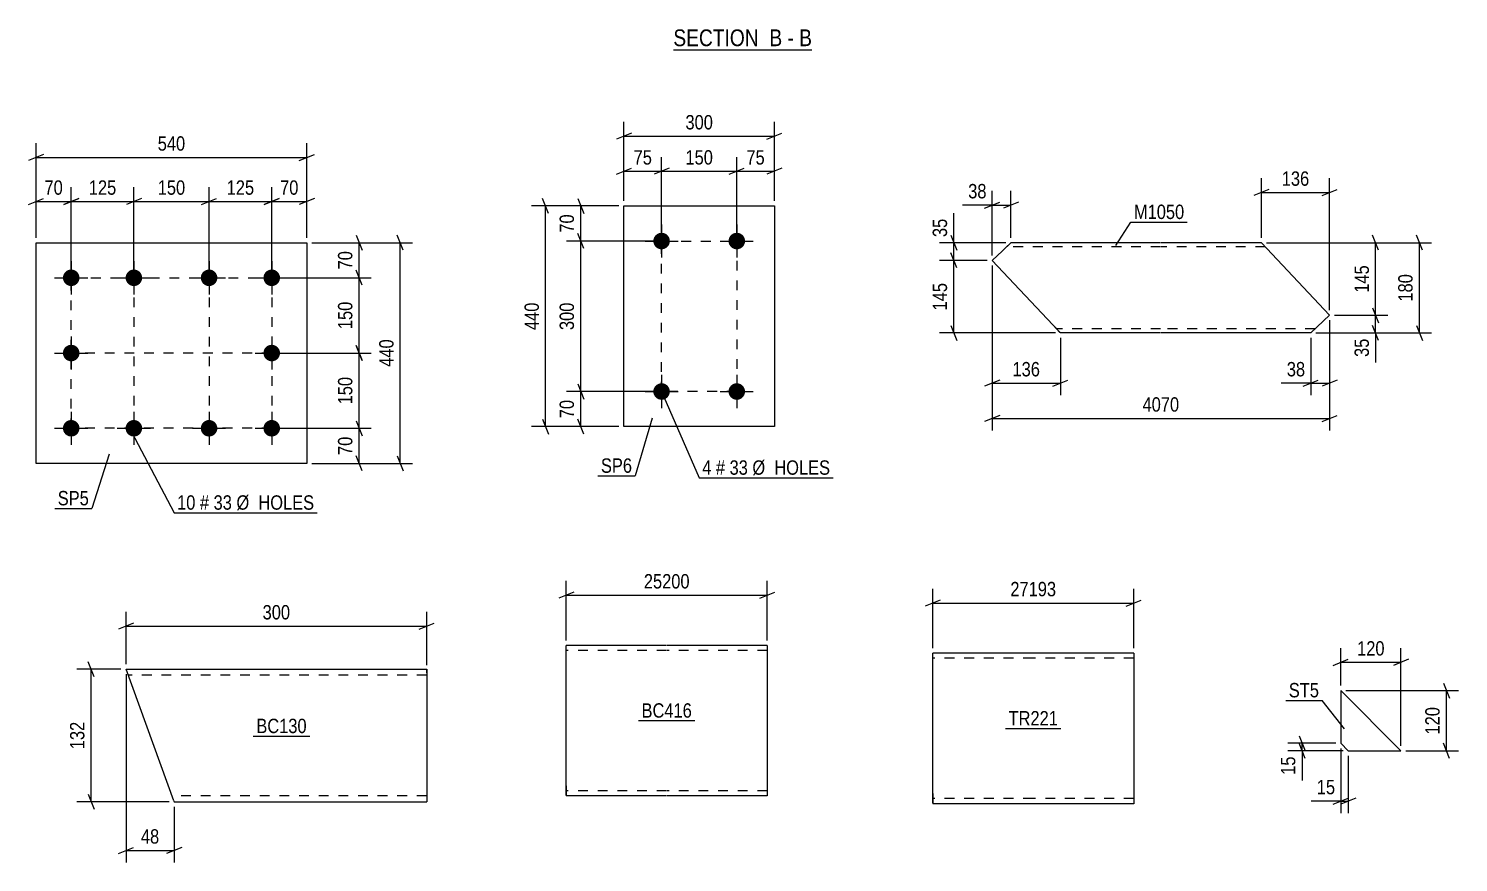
# Model space of a CAD drawing. Header units: millimetres. Extents: x 0 to 1189, y 0 to 841.
# Drawn here: x 432.1 to 717.3, y 215.6 to 381.8 of the extents above; entities that cross this region are included whole.
import ezdxf

# ---------------------------------------------------------------- set-up
doc = ezdxf.new("R2010")
doc.units = ezdxf.units.MM
doc.linetypes.add('DXK_LINE_DOT2', pattern=[3.9198, 1.9599, -1.9599])
doc.styles.add('Arial Narrow', font='ARIALN.TTF', dxfattribs={"height": 0.2})

# ---------------------------------------------------------------- blocks, each defined once
blk = doc.blocks.new('Unknown-761554296-13 - 3595')
at = {"color": 6, "linetype": 'Continuous'}
blk.add_line((560.72, 377.53), (588.37, 377.53), dxfattribs=at)
at = {"color": 0, "linetype": 'Continuous'}
blk.add_wipeout([(578.83, 378.28), (578.83, 381.78), (560.72, 381.78), (560.72, 378.28)], dxfattribs=at)
at = {"color": 7, "linetype": 'Continuous', "style": 'Arial Narrow'}
blk.add_text('SECTION ', height=3.34, dxfattribs=at).set_placement((560.72, 378.28))
at = {"color": 0, "linetype": 'Continuous'}
blk.add_wipeout([(582.44, 378.28), (582.44, 381.78), (579.88, 381.78), (579.88, 378.28)], dxfattribs=at)
blk.add_wipeout([(584.76, 378.28), (584.76, 381.78), (583.49, 381.78), (583.49, 378.28)], dxfattribs=at)
at = {"color": 7, "linetype": 'Continuous', "style": 'Arial Narrow'}
blk.add_text('B', height=3.34, dxfattribs=at).set_placement((579.88, 378.28))
at = {"color": 0, "linetype": 'Continuous'}
blk.add_wipeout([(588.37, 378.28), (588.37, 381.78), (585.81, 381.78), (585.81, 378.28)], dxfattribs=at)
at = {"color": 7, "linetype": 'Continuous', "style": 'Arial Narrow'}
for s, p in [('-', (583.49, 378.28)), ('B', (585.81, 378.28))]:
    blk.add_text(s, height=3.34, dxfattribs=at).set_placement(p)
blk = doc.blocks.new('Part-761554296-30443 - 30442')
at = {"color": 2, "linetype": 'Continuous'}
for p, q in [((461.07, 227.84), (451.53, 254.05)), ((451.53, 254.05), (511.53, 254.05)), ((511.53, 254.05), (511.53, 253.87)), ((511.53, 253.87), (511.53, 227.65)), ((461.07, 227.84), (461.14, 227.65)), ((461.14, 227.65), (511.53, 227.65))]:
    blk.add_line(p, q, dxfattribs=at)
at = {"color": 7, "linetype": 'DXK_LINE_DOT2'}
for p, q in [((511.53, 253.35), (511.53, 254.05)), ((511.53, 252.85), (451.96, 252.85)), ((511.53, 228.85), (460.7, 228.85))]:
    blk.add_line(p, q, dxfattribs=at)
blk = doc.blocks.new('Part-761554296-25512 - 25511')
at = {"color": 2, "linetype": 'Continuous'}
for p, q in [((626.36, 337.5), (624.31, 335.57)), ((628.07, 339.1), (626.36, 337.5)), ((657.92, 339.1), (628.07, 339.1)), ((678.02, 339.1), (658.02, 339.1)), ((678.02, 339.1), (691.62, 324.63)), ((636.41, 322.7), (624.31, 335.57)), ((637.92, 321.1), (636.41, 322.7)), ((687.87, 321.1), (691.62, 324.63)), ((657.92, 321.1), (637.92, 321.1)), ((687.87, 321.1), (658.02, 321.1))]:
    blk.add_line(p, q, dxfattribs=at)
at = {"color": 7, "linetype": 'DXK_LINE_DOT2'}
for p, q in [((628.07, 339.1), (627.02, 338.11)), ((657.92, 338.3), (627.22, 338.3)), ((678.77, 338.3), (658.02, 338.3)), ((637.8, 321.22), (636.41, 322.7)), ((657.92, 321.9), (637.17, 321.9)), ((688.72, 321.9), (658.02, 321.9))]:
    blk.add_line(p, q, dxfattribs=at)
blk = doc.blocks.new('Part-761554296-25585 - 25584')
at = {"color": 2, "linetype": 'Continuous'}
for p, q in [((632.46, 257.26), (612.46, 257.26)), ((612.46, 229.26), (612.46, 257.26)), ((652.56, 257.26), (632.56, 257.26)), ((652.56, 257.26), (652.56, 227.26)), ((612.46, 229.26), (612.46, 227.26)), ((632.46, 227.26), (612.46, 227.26)), ((652.56, 227.26), (632.56, 227.26))]:
    blk.add_line(p, q, dxfattribs=at)
at = {"color": 7, "linetype": 'DXK_LINE_DOT2'}
for p, q in [((632.46, 256.26), (612.46, 256.26)), ((652.56, 256.26), (632.56, 256.26)), ((612.46, 227.41), (612.46, 229.26)), ((612.46, 228.26), (612.46, 228.33)), ((632.46, 228.26), (612.46, 228.26)), ((652.56, 228.26), (632.56, 228.26)), ((652.56, 228.26), (652.56, 228.33))]:
    blk.add_line(p, q, dxfattribs=at)
blk = doc.blocks.new('Part-761554296-25595 - 25594')
at = {"color": 2, "linetype": 'Continuous'}
for p, q in [((559.35, 258.81), (539.35, 258.81)), ((539.35, 230.81), (539.35, 258.81)), ((579.45, 258.81), (559.45, 258.81)), ((579.45, 258.81), (579.45, 228.81)), ((539.35, 230.81), (539.35, 228.81)), ((559.35, 228.81), (539.35, 228.81)), ((579.45, 228.81), (559.45, 228.81))]:
    blk.add_line(p, q, dxfattribs=at)
at = {"color": 7, "linetype": 'DXK_LINE_DOT2'}
for p, q in [((559.35, 257.81), (539.35, 257.81)), ((579.45, 257.81), (559.45, 257.81)), ((539.35, 228.96), (539.35, 230.81)), ((539.35, 229.81), (539.35, 229.88)), ((559.35, 229.81), (539.35, 229.81)), ((579.45, 229.81), (559.45, 229.81)), ((579.45, 229.81), (579.45, 229.88))]:
    blk.add_line(p, q, dxfattribs=at)
blk = doc.blocks.new('Part-761554296-25604 - 25603')
at = {"color": 2, "linetype": 'Continuous'}
for p, q in [((550.87, 302.43), (550.87, 346.43)), ((550.87, 346.43), (580.87, 346.43)), ((580.87, 346.43), (580.87, 302.43)), ((580.87, 302.43), (550.87, 302.43))]:
    blk.add_line(p, q, dxfattribs=at)
blk = doc.blocks.new('Bolt-761554296-25605 - 25603')
at = {"linetype": 'Continuous'}
for points in [[(558.37, 341.08, -1), (558.37, 337.78, -1)], [(573.37, 341.08, -1), (573.37, 337.78, -1)], [(558.37, 311.08, -1), (558.37, 307.78, -1)], [(573.37, 311.08, -1), (573.37, 307.78, -1)]]:
    blk.add_hatch(color=1, dxfattribs=at).paths.add_polyline_path(points)
at = {"color": 1, "linetype": 'Continuous'}
for p, q in [((558.37, 342.73), (558.37, 336.13)), ((573.37, 342.73), (573.37, 336.13)), ((555.07, 339.43), (561.67, 339.43)), ((570.07, 339.43), (576.67, 339.43)), ((558.37, 312.73), (558.37, 306.13)), ((573.37, 312.73), (573.37, 306.13)), ((555.07, 309.43), (561.67, 309.43)), ((570.07, 309.43), (576.67, 309.43))]:
    blk.add_line(p, q, dxfattribs=at)
blk = doc.blocks.new('Part-761554296-25613 - 25612')
at = {"color": 2, "linetype": 'Continuous'}
for p, q in [((433.6, 295.1), (433.6, 339.1)), ((433.6, 339.1), (487.6, 339.1)), ((487.6, 339.1), (487.6, 295.1)), ((487.6, 295.1), (433.6, 295.1))]:
    blk.add_line(p, q, dxfattribs=at)
blk = doc.blocks.new('Bolt-761554296-25614 - 25612')
at = {"linetype": 'Continuous'}
for points in [[(440.6, 333.75, -1), (440.6, 330.45, -1)], [(453.1, 333.75, -1), (453.1, 330.45, -1)], [(468.1, 333.75, -1), (468.1, 330.45, -1)], [(480.6, 333.75, -1), (480.6, 330.45, -1)], [(440.6, 318.75, -1), (440.6, 315.45, -1)], [(480.6, 318.75, -1), (480.6, 315.45, -1)], [(440.6, 303.75, -1), (440.6, 300.45, -1)], [(453.1, 303.75, -1), (453.1, 300.45, -1)], [(468.1, 303.75, -1), (468.1, 300.45, -1)], [(480.6, 303.75, -1), (480.6, 300.45, -1)]]:
    blk.add_hatch(color=1, dxfattribs=at).paths.add_polyline_path(points)
at = {"color": 1, "linetype": 'Continuous'}
for p, q in [((440.6, 335.4), (440.6, 328.8)), ((453.1, 335.4), (453.1, 328.8)), ((468.1, 335.4), (468.1, 328.8)), ((480.6, 335.4), (480.6, 328.8)), ((437.3, 332.1), (443.9, 332.1)), ((449.8, 332.1), (456.4, 332.1)), ((464.8, 332.1), (471.4, 332.1)), ((477.3, 332.1), (483.9, 332.1)), ((440.6, 320.4), (440.6, 313.8)), ((480.6, 320.4), (480.6, 313.8)), ((437.3, 317.1), (443.9, 317.1)), ((477.3, 317.1), (483.9, 317.1)), ((440.6, 305.4), (440.6, 298.8)), ((453.1, 305.4), (453.1, 298.8)), ((468.1, 305.4), (468.1, 298.8)), ((480.6, 305.4), (480.6, 298.8)), ((437.3, 302.1), (443.9, 302.1)), ((449.8, 302.1), (456.4, 302.1)), ((464.8, 302.1), (471.4, 302.1)), ((477.3, 302.1), (483.9, 302.1))]:
    blk.add_line(p, q, dxfattribs=at)
blk = doc.blocks.new('Part-761554296-25622 - 25621')
at = {"color": 2, "linetype": 'Continuous'}
for p, q in [((693.85, 249.79), (693.85, 239.29)), ((693.85, 249.79), (705.85, 237.79)), ((693.85, 239.29), (695.35, 237.79)), ((695.35, 237.79), (705.85, 237.79))]:
    blk.add_line(p, q, dxfattribs=at)
blk = doc.blocks.new('Rectangle-761554296-29899 - 25603')
at = {"color": 1, "linetype": 'DXK_LINE_DOT2'}
blk.add_lwpolyline([(558.37, 339.43), (573.37, 339.43), (573.37, 309.43), (558.37, 309.43), (558.37, 339.43)], close=True, dxfattribs=at)
blk = doc.blocks.new('Rectangle-761554296-29871 - 25612')
at = {"color": 1, "linetype": 'DXK_LINE_DOT2'}
blk.add_lwpolyline([(440.6, 332.1), (480.6, 332.1), (480.6, 302.1), (440.6, 302.1), (440.6, 332.1)], close=True, dxfattribs=at)
blk = doc.blocks.new('Line-761554296-29881 - 25612')
at = {"color": 1, "linetype": 'DXK_LINE_DOT2'}
blk.add_line((453.1, 332.1), (453.1, 301.8), dxfattribs=at)
blk = doc.blocks.new('Line-761554296-29885 - 25612')
at = {"color": 1, "linetype": 'DXK_LINE_DOT2'}
blk.add_line((468.1, 332.1), (468.1, 301.6), dxfattribs=at)
blk = doc.blocks.new('Line-761554296-29889 - 25612')
at = {"color": 1, "linetype": 'DXK_LINE_DOT2'}
blk.add_line((480.6, 317.1), (440.4, 317.1), dxfattribs=at)
blk = doc.blocks.new('StraightDimension-761554296-30564 - 30442')
at = {"color": 7, "linetype": 'Continuous'}
for p, q in [((450.53, 254.05), (441.73, 254.05)), ((445.18, 252.55), (443.98, 255.55)), ((444.58, 227.65), (444.58, 254.05)), ((443.98, 229.15), (445.18, 226.15)), ((460.14, 227.65), (441.73, 227.65))]:
    blk.add_line(p, q, dxfattribs=at)
at = {"color": 0}
blk.add_wipeout([(443.83, 244.2), (439.63, 244.2), (439.63, 237.51), (443.83, 237.51)], dxfattribs=at)
at = {"color": 3, "style": 'Arial Narrow'}
blk.add_text('132', height=2.863, rotation=90.0002, dxfattribs=at).set_placement((443.23, 238.11))
blk = doc.blocks.new('StraightDimension-761554296-30520 - 30442')
at = {"color": 7, "linetype": 'Continuous'}
for p, q in [((451.53, 253.05), (451.53, 215.55)), ((461.14, 226.65), (461.14, 215.55)), ((450.03, 217.35), (453.03, 218.55)), ((451.53, 217.95), (461.14, 217.95)), ((462.64, 218.55), (459.64, 217.35))]:
    blk.add_line(p, q, dxfattribs=at)
at = {"color": 0}
blk.add_wipeout([(458.76, 218.7), (458.76, 222.9), (453.9, 222.9), (453.9, 218.7)], dxfattribs=at)
at = {"color": 3, "style": 'Arial Narrow'}
blk.add_text('48', height=2.863, dxfattribs=at).set_placement((454.5, 219.3))
blk = doc.blocks.new('StraightDimension-761554296-30550 - 30442')
at = {"color": 7, "linetype": 'Continuous'}
for p, q in [((451.53, 255.05), (451.53, 265.49)), ((511.53, 254.87), (511.53, 265.49)), ((453.03, 263.24), (450.03, 262.04)), ((451.53, 262.64), (511.53, 262.64)), ((510.03, 262.04), (513.03, 263.24))]:
    blk.add_line(p, q, dxfattribs=at)
at = {"color": 0}
blk.add_wipeout([(484.87, 263.39), (484.87, 267.59), (478.18, 267.59), (478.18, 263.39)], dxfattribs=at)
at = {"color": 3, "style": 'Arial Narrow'}
blk.add_text('300', height=2.863, dxfattribs=at).set_placement((478.78, 263.99))
blk = doc.blocks.new('StraightDimension-761554296-30602 - 25511')
at = {"color": 7, "linetype": 'Continuous'}
for p, q in [((710.13, 337.6), (708.93, 340.6)), ((679.02, 339.1), (711.93, 339.1)), ((709.53, 321.1), (709.53, 339.1)), ((708.93, 322.6), (710.13, 319.6)), ((688.87, 321.1), (711.93, 321.1))]:
    blk.add_line(p, q, dxfattribs=at)
at = {"color": 0}
blk.add_wipeout([(708.78, 333.44), (704.58, 333.44), (704.58, 326.76), (708.78, 326.76)], dxfattribs=at)
at = {"color": 3, "style": 'Arial Narrow'}
blk.add_text('180', height=2.863, rotation=90.0002, dxfattribs=at).set_placement((708.18, 327.36))
blk = doc.blocks.new('StraightDimension-761554296-25823 - 25511')
at = {"color": 7, "linetype": 'Continuous'}
for p, q in [((616.06, 340.6), (617.26, 337.6)), ((627.07, 339.1), (613.81, 339.1)), ((617.26, 334.07), (616.06, 337.07)), ((616.66, 335.57), (616.66, 339.1)), ((623.31, 335.57), (613.81, 335.57))]:
    blk.add_line(p, q, dxfattribs=at)
at = {"color": 0}
blk.add_wipeout([(615.91, 344.48), (611.71, 344.48), (611.71, 339.62), (615.91, 339.62)], dxfattribs=at)
at = {"color": 7, "linetype": 'Continuous'}
blk.add_line((616.66, 339.1), (616.66, 345), dxfattribs=at)
blk.add_line((616.66, 339.1), (616.66, 345), dxfattribs=at)
at = {"color": 3, "style": 'Arial Narrow'}
blk.add_text('35', height=2.863, rotation=90.0002, dxfattribs=at).set_placement((615.31, 340.22))
blk = doc.blocks.new('StraightDimension-761554296-25815 - 25511')
at = {"color": 7, "linetype": 'Continuous'}
for p, q in [((678.02, 340.1), (678.02, 351.95)), ((691.62, 325.63), (691.62, 351.95)), ((679.52, 349.7), (676.52, 348.5)), ((678.02, 349.1), (691.62, 349.1)), ((690.12, 348.5), (693.12, 349.7))]:
    blk.add_line(p, q, dxfattribs=at)
at = {"color": 0}
blk.add_wipeout([(688.16, 349.85), (688.16, 354.05), (681.48, 354.05), (681.48, 349.85)], dxfattribs=at)
at = {"color": 3, "style": 'Arial Narrow'}
blk.add_text('136', height=2.863, dxfattribs=at).set_placement((682.08, 350.45))
blk = doc.blocks.new('StraightDimension-761554296-25807 - 25511')
at = {"color": 7, "linetype": 'Continuous'}
for p, q in [((691.62, 323.63), (691.62, 308.7)), ((687.87, 320.1), (687.87, 308.7)), ((686.37, 310.5), (689.37, 311.7)), ((687.87, 311.1), (691.62, 311.1)), ((693.12, 311.7), (690.12, 310.5))]:
    blk.add_line(p, q, dxfattribs=at)
at = {"color": 0}
blk.add_wipeout([(687.34, 311.85), (687.34, 316.05), (682.49, 316.05), (682.49, 311.85)], dxfattribs=at)
at = {"color": 7, "linetype": 'Continuous'}
blk.add_line((687.87, 311.1), (681.96, 311.1), dxfattribs=at)
blk.add_line((687.87, 311.1), (681.96, 311.1), dxfattribs=at)
at = {"color": 3, "style": 'Arial Narrow'}
blk.add_text('38', height=2.863, dxfattribs=at).set_placement((683.09, 312.45))
blk = doc.blocks.new('StraightDimension-761554296-25819 - 25511')
at = {"color": 7, "linetype": 'Continuous'}
for p, q in [((624.31, 336.57), (624.31, 349.44)), ((628.07, 340.1), (628.07, 349.44)), ((622.81, 345.99), (625.81, 347.19)), ((624.31, 346.59), (628.07, 346.59)), ((629.57, 347.19), (626.57, 345.99))]:
    blk.add_line(p, q, dxfattribs=at)
at = {"color": 0}
blk.add_wipeout([(623.79, 347.34), (623.79, 351.54), (618.93, 351.54), (618.93, 347.34)], dxfattribs=at)
at = {"color": 7, "linetype": 'Continuous'}
blk.add_line((624.31, 346.59), (618.4, 346.59), dxfattribs=at)
blk.add_line((624.31, 346.59), (618.4, 346.59), dxfattribs=at)
at = {"color": 3, "style": 'Arial Narrow'}
blk.add_text('38', height=2.863, dxfattribs=at).set_placement((619.53, 347.94))
blk = doc.blocks.new('StraightDimension-761554296-25811 - 25511')
at = {"color": 7, "linetype": 'Continuous'}
for p, q in [((624.31, 334.57), (624.31, 308.7)), ((637.92, 320.1), (637.92, 308.7)), ((625.81, 311.7), (622.81, 310.5)), ((624.31, 311.1), (637.92, 311.1)), ((636.42, 310.5), (639.42, 311.7))]:
    blk.add_line(p, q, dxfattribs=at)
at = {"color": 0}
blk.add_wipeout([(634.46, 311.85), (634.46, 316.05), (627.77, 316.05), (627.77, 311.85)], dxfattribs=at)
at = {"color": 3, "style": 'Arial Narrow'}
blk.add_text('136', height=2.863, dxfattribs=at).set_placement((628.37, 312.45))
blk = doc.blocks.new('StraightDimension-761554296-25824 - 25511')
at = {"color": 7, "linetype": 'Continuous'}
for p, q in [((617.26, 334.07), (616.06, 337.07)), ((623.31, 335.57), (613.81, 335.57)), ((616.66, 321.1), (616.66, 335.57)), ((616.06, 322.6), (617.26, 319.6)), ((636.92, 321.1), (613.81, 321.1))]:
    blk.add_line(p, q, dxfattribs=at)
at = {"color": 0}
blk.add_wipeout([(615.91, 331.67), (611.71, 331.67), (611.71, 324.99), (615.91, 324.99)], dxfattribs=at)
at = {"color": 3, "style": 'Arial Narrow'}
blk.add_text('145', height=2.863, rotation=90.0002, dxfattribs=at).set_placement((615.31, 325.59))
blk = doc.blocks.new('StraightDimension-761554296-25831 - 25511')
at = {"color": 7, "linetype": 'Continuous'}
for p, q in [((701.41, 337.6), (700.21, 340.6)), ((679.02, 339.1), (703.21, 339.1)), ((700.81, 324.63), (700.81, 339.1)), ((700.21, 326.13), (701.41, 323.13)), ((692.62, 324.63), (703.21, 324.63))]:
    blk.add_line(p, q, dxfattribs=at)
at = {"color": 0}
blk.add_wipeout([(700.06, 335.21), (695.86, 335.21), (695.86, 328.52), (700.06, 328.52)], dxfattribs=at)
at = {"color": 3, "style": 'Arial Narrow'}
blk.add_text('145', height=2.863, rotation=90.0002, dxfattribs=at).set_placement((699.46, 329.12))
blk = doc.blocks.new('StraightDimension-761554296-25832 - 25511')
at = {"color": 7, "linetype": 'Continuous'}
for p, q in [((700.21, 326.13), (701.41, 323.13)), ((692.62, 324.63), (703.21, 324.63)), ((701.41, 319.6), (700.21, 322.6)), ((700.81, 321.1), (700.81, 324.63)), ((688.87, 321.1), (703.21, 321.1))]:
    blk.add_line(p, q, dxfattribs=at)
at = {"color": 0}
blk.add_wipeout([(700.06, 320.57), (695.86, 320.57), (695.86, 315.72), (700.06, 315.72)], dxfattribs=at)
at = {"color": 7, "linetype": 'Continuous'}
blk.add_line((700.81, 321.1), (700.81, 315.19), dxfattribs=at)
blk.add_line((700.81, 321.1), (700.81, 315.19), dxfattribs=at)
at = {"color": 3, "style": 'Arial Narrow'}
blk.add_text('35', height=2.863, rotation=90.0002, dxfattribs=at).set_placement((699.46, 316.32))
blk = doc.blocks.new('StraightDimension-761554296-25839 - 25511')
at = {"color": 7, "linetype": 'Continuous'}
for p, q in [((624.31, 334.57), (624.31, 301.67)), ((691.62, 323.63), (691.62, 301.67)), ((625.81, 304.67), (622.81, 303.47)), ((624.31, 304.07), (691.62, 304.07)), ((690.12, 303.47), (693.12, 304.67))]:
    blk.add_line(p, q, dxfattribs=at)
at = {"color": 0}
blk.add_wipeout([(662.22, 304.82), (662.22, 309.02), (653.71, 309.02), (653.71, 304.82)], dxfattribs=at)
at = {"color": 3, "style": 'Arial Narrow'}
blk.add_text('4070', height=2.863, dxfattribs=at).set_placement((654.31, 305.42))
blk = doc.blocks.new('StraightDimension-761554296-25899 - 25584')
at = {"color": 7, "linetype": 'Continuous'}
for p, q in [((612.46, 258.26), (612.46, 270.11)), ((652.56, 258.26), (652.56, 270.11)), ((613.96, 267.86), (610.96, 266.66)), ((612.46, 267.26), (652.56, 267.26)), ((651.06, 266.66), (654.06, 267.86))]:
    blk.add_line(p, q, dxfattribs=at)
at = {"color": 0}
blk.add_wipeout([(637.68, 268.01), (637.68, 272.21), (627.34, 272.21), (627.34, 268.01)], dxfattribs=at)
at = {"color": 3, "style": 'Arial Narrow'}
blk.add_text('27193', height=2.863, dxfattribs=at).set_placement((627.94, 268.61))
blk = doc.blocks.new('StraightDimension-761554296-25903 - 25594')
at = {"color": 7, "linetype": 'Continuous'}
for p, q in [((539.35, 259.81), (539.35, 271.66)), ((579.45, 259.81), (579.45, 271.66)), ((540.85, 269.41), (537.85, 268.21)), ((539.35, 268.81), (579.45, 268.81)), ((577.95, 268.21), (580.95, 269.41))]:
    blk.add_line(p, q, dxfattribs=at)
at = {"color": 0}
blk.add_wipeout([(564.57, 269.56), (564.57, 273.76), (554.23, 273.76), (554.23, 269.56)], dxfattribs=at)
at = {"color": 3, "style": 'Arial Narrow'}
blk.add_text('25200', height=2.863, dxfattribs=at).set_placement((554.83, 270.16))
blk = doc.blocks.new('StraightDimension-761554296-25909 - 25603')
at = {"color": 7, "linetype": 'Continuous'}
for p, q in [((541.64, 310.93), (542.84, 307.93)), ((557.37, 309.43), (539.39, 309.43)), ((542.24, 302.43), (542.24, 309.43)), ((549.87, 302.43), (539.39, 302.43)), ((542.84, 300.93), (541.64, 303.93))]:
    blk.add_line(p, q, dxfattribs=at)
at = {"color": 0}
blk.add_wipeout([(541.49, 308.35), (537.29, 308.35), (537.29, 303.5), (541.49, 303.5)], dxfattribs=at)
at = {"color": 3, "style": 'Arial Narrow'}
blk.add_text('70', height=2.863, rotation=90.0002, dxfattribs=at).set_placement((540.89, 304.1))
blk = doc.blocks.new('StraightDimension-761554296-25907 - 25603')
at = {"color": 7, "linetype": 'Continuous'}
for p, q in [((549.87, 346.43), (539.39, 346.43)), ((541.64, 347.93), (542.84, 344.93)), ((542.24, 339.43), (542.24, 346.43)), ((557.37, 339.43), (539.39, 339.43)), ((542.84, 337.93), (541.64, 340.93))]:
    blk.add_line(p, q, dxfattribs=at)
at = {"color": 0}
blk.add_wipeout([(541.49, 345.35), (537.29, 345.35), (537.29, 340.5), (541.49, 340.5)], dxfattribs=at)
at = {"color": 3, "style": 'Arial Narrow'}
blk.add_text('70', height=2.863, rotation=90.0002, dxfattribs=at).set_placement((540.89, 341.1))
blk = doc.blocks.new('StraightDimension-761554296-25923 - 25603')
at = {"color": 7, "linetype": 'Continuous'}
for p, q in [((571.87, 352.73), (574.87, 353.93)), ((573.37, 340.43), (573.37, 356.18)), ((582.37, 353.93), (579.37, 352.73)), ((580.87, 347.43), (580.87, 356.18)), ((573.37, 353.33), (580.87, 353.33))]:
    blk.add_line(p, q, dxfattribs=at)
at = {"color": 0}
blk.add_wipeout([(579.55, 354.08), (579.55, 358.28), (574.69, 358.28), (574.69, 354.08)], dxfattribs=at)
at = {"color": 3, "style": 'Arial Narrow'}
blk.add_text('75', height=2.863, dxfattribs=at).set_placement((575.29, 354.68))
blk = doc.blocks.new('StraightDimension-761554296-25908 - 25603')
at = {"color": 7, "linetype": 'Continuous'}
for p, q in [((557.37, 339.43), (539.39, 339.43)), ((542.84, 337.93), (541.64, 340.93)), ((542.24, 309.43), (542.24, 339.43)), ((541.64, 310.93), (542.84, 307.93)), ((557.37, 309.43), (539.39, 309.43))]:
    blk.add_line(p, q, dxfattribs=at)
at = {"color": 0}
blk.add_wipeout([(541.49, 327.77), (537.29, 327.77), (537.29, 321.08), (541.49, 321.08)], dxfattribs=at)
at = {"color": 3, "style": 'Arial Narrow'}
blk.add_text('300', height=2.863, rotation=90.0002, dxfattribs=at).set_placement((540.89, 321.68))
blk = doc.blocks.new('StraightDimension-761554296-25919 - 25603')
at = {"color": 7, "linetype": 'Continuous'}
for p, q in [((549.87, 346.43), (532.39, 346.43)), ((535.84, 344.93), (534.64, 347.93)), ((535.24, 302.43), (535.24, 346.43)), ((549.87, 302.43), (532.39, 302.43)), ((534.64, 303.93), (535.84, 300.93))]:
    blk.add_line(p, q, dxfattribs=at)
at = {"color": 0}
blk.add_wipeout([(534.49, 327.77), (530.29, 327.77), (530.29, 321.08), (534.49, 321.08)], dxfattribs=at)
at = {"color": 3, "style": 'Arial Narrow'}
blk.add_text('440', height=2.863, rotation=90.0002, dxfattribs=at).set_placement((533.89, 321.68))
blk = doc.blocks.new('StraightDimension-761554296-25924 - 25603')
at = {"color": 7, "linetype": 'Continuous'}
for p, q in [((559.87, 353.93), (556.87, 352.73)), ((558.37, 340.43), (558.37, 356.18)), ((571.87, 352.73), (574.87, 353.93)), ((573.37, 340.43), (573.37, 356.18)), ((558.37, 353.33), (573.37, 353.33))]:
    blk.add_line(p, q, dxfattribs=at)
at = {"color": 0}
blk.add_wipeout([(569.21, 354.08), (569.21, 358.28), (562.53, 358.28), (562.53, 354.08)], dxfattribs=at)
at = {"color": 3, "style": 'Arial Narrow'}
blk.add_text('150', height=2.863, dxfattribs=at).set_placement((563.13, 354.68))
blk = doc.blocks.new('StraightDimension-761554296-25925 - 25603')
at = {"color": 7, "linetype": 'Continuous'}
for p, q in [((549.37, 352.73), (552.37, 353.93)), ((550.87, 347.43), (550.87, 356.18)), ((559.87, 353.93), (556.87, 352.73)), ((558.37, 340.43), (558.37, 356.18)), ((550.87, 353.33), (558.37, 353.33))]:
    blk.add_line(p, q, dxfattribs=at)
at = {"color": 0}
blk.add_wipeout([(557.05, 354.08), (557.05, 358.28), (552.19, 358.28), (552.19, 354.08)], dxfattribs=at)
at = {"color": 3, "style": 'Arial Narrow'}
blk.add_text('75', height=2.863, dxfattribs=at).set_placement((552.79, 354.68))
blk = doc.blocks.new('StraightDimension-761554296-25935 - 25603')
at = {"color": 7, "linetype": 'Continuous'}
for p, q in [((550.87, 347.43), (550.87, 363.18)), ((580.87, 347.43), (580.87, 363.18)), ((552.37, 360.93), (549.37, 359.73)), ((550.87, 360.33), (580.87, 360.33)), ((579.37, 359.73), (582.37, 360.93))]:
    blk.add_line(p, q, dxfattribs=at)
at = {"color": 0}
blk.add_wipeout([(569.21, 361.08), (569.21, 365.28), (562.53, 365.28), (562.53, 361.08)], dxfattribs=at)
at = {"color": 3, "style": 'Arial Narrow'}
blk.add_text('300', height=2.863, dxfattribs=at).set_placement((563.13, 361.68))
blk = doc.blocks.new('StraightDimension-761554296-25941 - 25612')
at = {"color": 7, "linetype": 'Continuous'}
for p, q in [((481.6, 317.1), (500.43, 317.1)), ((498.63, 315.6), (497.43, 318.6)), ((498.03, 302.1), (498.03, 317.1)), ((497.43, 303.6), (498.63, 300.6)), ((481.6, 302.1), (500.43, 302.1))]:
    blk.add_line(p, q, dxfattribs=at)
at = {"color": 0}
blk.add_wipeout([(497.28, 312.94), (493.08, 312.94), (493.08, 306.26), (497.28, 306.26)], dxfattribs=at)
at = {"color": 3, "style": 'Arial Narrow'}
blk.add_text('150', height=2.863, rotation=90.0002, dxfattribs=at).set_placement((496.68, 306.86))
blk = doc.blocks.new('StraightDimension-761554296-25960 - 25612')
at = {"color": 7, "linetype": 'Continuous'}
for p, q in [((468.1, 333.1), (468.1, 350.16)), ((480.6, 333.1), (480.6, 350.16)), ((466.6, 346.71), (469.6, 347.91)), ((468.1, 347.31), (480.6, 347.31)), ((482.1, 347.91), (479.1, 346.71))]:
    blk.add_line(p, q, dxfattribs=at)
at = {"color": 0}
blk.add_wipeout([(477.69, 348.06), (477.69, 352.26), (471.01, 352.26), (471.01, 348.06)], dxfattribs=at)
at = {"color": 3, "style": 'Arial Narrow'}
blk.add_text('125', height=2.863, dxfattribs=at).set_placement((471.61, 348.66))
blk = doc.blocks.new('StraightDimension-761554296-25963 - 25612')
at = {"color": 7, "linetype": 'Continuous'}
for p, q in [((433.6, 340.1), (433.6, 350.16)), ((440.6, 333.1), (440.6, 350.16)), ((432.1, 346.71), (435.1, 347.91)), ((433.6, 347.31), (440.6, 347.31)), ((442.1, 347.91), (439.1, 346.71))]:
    blk.add_line(p, q, dxfattribs=at)
at = {"color": 0}
blk.add_wipeout([(439.53, 348.06), (439.53, 352.26), (434.67, 352.26), (434.67, 348.06)], dxfattribs=at)
at = {"color": 3, "style": 'Arial Narrow'}
blk.add_text('70', height=2.863, dxfattribs=at).set_placement((435.27, 348.66))
blk = doc.blocks.new('StraightDimension-761554296-25962 - 25612')
at = {"color": 7, "linetype": 'Continuous'}
for p, q in [((440.6, 333.1), (440.6, 350.16)), ((453.1, 333.1), (453.1, 350.16)), ((439.1, 346.71), (442.1, 347.91)), ((440.6, 347.31), (453.1, 347.31)), ((454.6, 347.91), (451.6, 346.71))]:
    blk.add_line(p, q, dxfattribs=at)
at = {"color": 0}
blk.add_wipeout([(450.19, 348.06), (450.19, 352.26), (443.51, 352.26), (443.51, 348.06)], dxfattribs=at)
at = {"color": 3, "style": 'Arial Narrow'}
blk.add_text('125', height=2.863, dxfattribs=at).set_placement((444.11, 348.66))
blk = doc.blocks.new('StraightDimension-761554296-25939 - 25612')
at = {"color": 7, "linetype": 'Continuous'}
for p, q in [((497.43, 340.6), (498.63, 337.6)), ((488.6, 339.1), (500.43, 339.1)), ((498.03, 332.1), (498.03, 339.1)), ((481.6, 332.1), (500.43, 332.1)), ((498.63, 330.6), (497.43, 333.6))]:
    blk.add_line(p, q, dxfattribs=at)
at = {"color": 0}
blk.add_wipeout([(497.28, 338.03), (493.08, 338.03), (493.08, 333.17), (497.28, 333.17)], dxfattribs=at)
at = {"color": 3, "style": 'Arial Narrow'}
blk.add_text('70', height=2.863, rotation=90.0002, dxfattribs=at).set_placement((496.68, 333.77))
blk = doc.blocks.new('StraightDimension-761554296-25940 - 25612')
at = {"color": 7, "linetype": 'Continuous'}
for p, q in [((481.6, 332.1), (500.43, 332.1)), ((498.63, 330.6), (497.43, 333.6)), ((498.03, 317.1), (498.03, 332.1)), ((481.6, 317.1), (500.43, 317.1)), ((497.43, 318.6), (498.63, 315.6))]:
    blk.add_line(p, q, dxfattribs=at)
at = {"color": 0}
blk.add_wipeout([(497.28, 327.94), (493.08, 327.94), (493.08, 321.26), (497.28, 321.26)], dxfattribs=at)
at = {"color": 3, "style": 'Arial Narrow'}
blk.add_text('150', height=2.863, rotation=90.0002, dxfattribs=at).set_placement((496.68, 321.86))
blk = doc.blocks.new('StraightDimension-761554296-25942 - 25612')
at = {"color": 7, "linetype": 'Continuous'}
for p, q in [((497.43, 303.6), (498.63, 300.6)), ((481.6, 302.1), (500.43, 302.1)), ((498.03, 295.1), (498.03, 302.1)), ((488.6, 295.1), (500.43, 295.1)), ((498.63, 293.6), (497.43, 296.6))]:
    blk.add_line(p, q, dxfattribs=at)
at = {"color": 0}
blk.add_wipeout([(497.28, 301.03), (493.08, 301.03), (493.08, 296.17), (497.28, 296.17)], dxfattribs=at)
at = {"color": 3, "style": 'Arial Narrow'}
blk.add_text('70', height=2.863, rotation=90.0002, dxfattribs=at).set_placement((496.68, 296.77))
blk = doc.blocks.new('StraightDimension-761554296-25955 - 25612')
at = {"color": 7, "linetype": 'Continuous'}
for p, q in [((506.85, 337.6), (505.65, 340.6)), ((488.6, 339.1), (508.65, 339.1)), ((506.25, 295.1), (506.25, 339.1)), ((488.6, 295.1), (508.65, 295.1)), ((505.65, 296.6), (506.85, 293.6))]:
    blk.add_line(p, q, dxfattribs=at)
at = {"color": 0}
blk.add_wipeout([(505.5, 320.44), (501.3, 320.44), (501.3, 313.76), (505.5, 313.76)], dxfattribs=at)
at = {"color": 3, "style": 'Arial Narrow'}
blk.add_text('440', height=2.863, rotation=90.0002, dxfattribs=at).set_placement((504.9, 314.36))
blk = doc.blocks.new('StraightDimension-761554296-25959 - 25612')
at = {"color": 7, "linetype": 'Continuous'}
for p, q in [((480.6, 333.1), (480.6, 350.16)), ((487.6, 340.1), (487.6, 350.16)), ((479.1, 346.71), (482.1, 347.91)), ((480.6, 347.31), (487.6, 347.31)), ((489.1, 347.91), (486.1, 346.71))]:
    blk.add_line(p, q, dxfattribs=at)
at = {"color": 0}
blk.add_wipeout([(486.53, 348.06), (486.53, 352.26), (481.67, 352.26), (481.67, 348.06)], dxfattribs=at)
at = {"color": 3, "style": 'Arial Narrow'}
blk.add_text('70', height=2.863, dxfattribs=at).set_placement((482.27, 348.66))
blk = doc.blocks.new('StraightDimension-761554296-25961 - 25612')
at = {"color": 7, "linetype": 'Continuous'}
for p, q in [((453.1, 333.1), (453.1, 350.16)), ((468.1, 333.1), (468.1, 350.16)), ((454.6, 347.91), (451.6, 346.71)), ((453.1, 347.31), (468.1, 347.31)), ((466.6, 346.71), (469.6, 347.91))]:
    blk.add_line(p, q, dxfattribs=at)
at = {"color": 0}
blk.add_wipeout([(463.94, 348.06), (463.94, 352.26), (457.26, 352.26), (457.26, 348.06)], dxfattribs=at)
at = {"color": 3, "style": 'Arial Narrow'}
blk.add_text('150', height=2.863, dxfattribs=at).set_placement((457.86, 348.66))
blk = doc.blocks.new('StraightDimension-761554296-25979 - 25612')
at = {"color": 7, "linetype": 'Continuous'}
for p, q in [((435.1, 356.7), (432.1, 355.5)), ((433.6, 340.1), (433.6, 358.95)), ((486.1, 355.5), (489.1, 356.7)), ((487.6, 340.1), (487.6, 358.95)), ((433.6, 356.1), (487.6, 356.1))]:
    blk.add_line(p, q, dxfattribs=at)
at = {"color": 0}
blk.add_wipeout([(463.94, 356.85), (463.94, 361.05), (457.26, 361.05), (457.26, 356.85)], dxfattribs=at)
at = {"color": 3, "style": 'Arial Narrow'}
blk.add_text('540', height=2.863, dxfattribs=at).set_placement((457.86, 357.45))
blk = doc.blocks.new('StraightDimension-761554296-25991 - 25621')
at = {"color": 7, "linetype": 'Continuous'}
for p, q in [((685.53, 240.79), (686.73, 237.79)), ((692.85, 239.29), (683.28, 239.29)), ((694.35, 237.79), (683.28, 237.79)), ((686.73, 236.29), (685.53, 239.29)), ((686.13, 237.79), (686.13, 239.29))]:
    blk.add_line(p, q, dxfattribs=at)
at = {"color": 0}
blk.add_wipeout([(685.38, 237.26), (681.18, 237.26), (681.18, 232.41), (685.38, 232.41)], dxfattribs=at)
at = {"color": 7, "linetype": 'Continuous'}
blk.add_line((686.13, 237.79), (686.13, 231.88), dxfattribs=at)
blk.add_line((686.13, 237.79), (686.13, 231.88), dxfattribs=at)
at = {"color": 3, "style": 'Arial Narrow'}
blk.add_text('15', height=2.863, rotation=90.0002, dxfattribs=at).set_placement((684.78, 233.01))
blk = doc.blocks.new('StraightDimension-761554296-25983 - 25621')
at = {"color": 7, "linetype": 'Continuous'}
for p, q in [((693.85, 238.29), (693.85, 225.39)), ((695.35, 236.79), (695.35, 225.39)), ((692.35, 227.19), (695.35, 228.39)), ((696.85, 228.39), (693.85, 227.19)), ((693.85, 227.79), (695.35, 227.79))]:
    blk.add_line(p, q, dxfattribs=at)
at = {"color": 0}
blk.add_wipeout([(693.33, 228.54), (693.33, 232.74), (688.47, 232.74), (688.47, 228.54)], dxfattribs=at)
at = {"color": 7, "linetype": 'Continuous'}
blk.add_line((693.85, 227.79), (687.94, 227.79), dxfattribs=at)
blk.add_line((693.85, 227.79), (687.94, 227.79), dxfattribs=at)
at = {"color": 3, "style": 'Arial Narrow'}
blk.add_text('15', height=2.863, dxfattribs=at).set_placement((689.07, 229.14))
blk = doc.blocks.new('StraightDimension-761554296-25995 - 25621')
at = {"color": 7, "linetype": 'Continuous'}
for p, q in [((714.32, 251.29), (715.52, 248.29)), ((694.85, 249.79), (717.32, 249.79)), ((714.92, 237.79), (714.92, 249.79)), ((706.85, 237.79), (717.32, 237.79)), ((715.52, 236.29), (714.32, 239.29))]:
    blk.add_line(p, q, dxfattribs=at)
at = {"color": 0}
blk.add_wipeout([(714.17, 247.13), (709.97, 247.13), (709.97, 240.45), (714.17, 240.45)], dxfattribs=at)
at = {"color": 3, "style": 'Arial Narrow'}
blk.add_text('120', height=2.863, rotation=90.0002, dxfattribs=at).set_placement((713.57, 241.05))
blk = doc.blocks.new('StraightDimension-761554296-25987 - 25621')
at = {"color": 7, "linetype": 'Continuous'}
for p, q in [((693.85, 250.79), (693.85, 258.29)), ((705.85, 238.79), (705.85, 258.29)), ((692.35, 254.84), (695.35, 256.04)), ((693.85, 255.44), (705.85, 255.44)), ((707.35, 256.04), (704.35, 254.84))]:
    blk.add_line(p, q, dxfattribs=at)
at = {"color": 0}
blk.add_wipeout([(703.19, 256.19), (703.19, 260.39), (696.51, 260.39), (696.51, 256.19)], dxfattribs=at)
at = {"color": 3, "style": 'Arial Narrow'}
blk.add_text('120', height=2.863, dxfattribs=at).set_placement((697.11, 256.79))
blk = doc.blocks.new('Mark-761554296-30581 - 30442')
at = {"color": 0}
blk.add_wipeout([(487.58, 241.33), (487.58, 244.33), (477.53, 244.33), (477.53, 241.33)], dxfattribs=at)
blk.add_wipeout([(487.58, 241.33), (487.58, 244.33), (477.53, 244.33), (477.53, 241.33)], dxfattribs=at)
at = {"color": 30, "linetype": 'Continuous'}
blk.add_line((476.93, 240.73), (488.18, 240.73), dxfattribs=at)
at = {"color": 3, "style": 'Arial Narrow'}
blk.add_text('BC130', height=2.863, dxfattribs=at).set_placement((477.53, 241.33))
blk = doc.blocks.new('Mark-761554296-26065 - 25511')
at = {"color": 0}
blk.add_wipeout([(662.64, 343.82), (662.64, 346.82), (652.59, 346.82), (652.59, 343.82)], dxfattribs=at)
blk.add_wipeout([(662.64, 343.82), (662.64, 346.82), (652.59, 346.82), (652.59, 343.82)], dxfattribs=at)
at = {"color": 30, "linetype": 'Continuous'}
for p, q in [((649.01, 338.52), (651.99, 343.22)), ((651.99, 343.22), (663.24, 343.22))]:
    blk.add_line(p, q, dxfattribs=at)
at = {"color": 3, "style": 'Arial Narrow'}
blk.add_text('M1050', height=2.863, dxfattribs=at).set_placement((652.59, 343.82))
blk = doc.blocks.new('Mark-761554296-26078 - 25584')
at = {"color": 0}
blk.add_wipeout([(637.44, 242.86), (637.44, 245.86), (627.58, 245.86), (627.58, 242.86)], dxfattribs=at)
blk.add_wipeout([(637.44, 242.86), (637.44, 245.86), (627.58, 245.86), (627.58, 242.86)], dxfattribs=at)
at = {"color": 30, "linetype": 'Continuous'}
blk.add_line((626.98, 242.26), (638.04, 242.26), dxfattribs=at)
at = {"color": 3, "style": 'Arial Narrow'}
blk.add_text('TR221', height=2.863, dxfattribs=at).set_placement((627.58, 242.86))
blk = doc.blocks.new('Mark-761554296-26081 - 25594')
at = {"color": 0}
blk.add_wipeout([(564.42, 244.41), (564.42, 247.41), (554.37, 247.41), (554.37, 244.41)], dxfattribs=at)
blk.add_wipeout([(564.42, 244.41), (564.42, 247.41), (554.37, 247.41), (554.37, 244.41)], dxfattribs=at)
at = {"color": 30, "linetype": 'Continuous'}
blk.add_line((553.77, 243.81), (565.02, 243.81), dxfattribs=at)
at = {"color": 3, "style": 'Arial Narrow'}
blk.add_text('BC416', height=2.863, dxfattribs=at).set_placement((554.37, 244.41))
blk = doc.blocks.new('Mark-761554296-26084 - 25603')
at = {"color": 0}
blk.add_wipeout([(552.48, 293.23), (552.48, 296.23), (546.27, 296.23), (546.27, 293.23)], dxfattribs=at)
blk.add_wipeout([(552.48, 293.23), (552.48, 296.23), (546.27, 296.23), (546.27, 293.23)], dxfattribs=at)
at = {"color": 30, "linetype": 'Continuous'}
for p in [(556.51, 304.11), (545.67, 292.63)]:
    blk.add_line(p, (553.08, 292.63), dxfattribs=at)
at = {"color": 3, "style": 'Arial Narrow'}
blk.add_text('SP6', height=2.863, dxfattribs=at).set_placement((546.27, 293.23))
blk = doc.blocks.new('Mark-761554296-26087 - 25603')
at = {"color": 0}
blk.add_wipeout([(568.3, 292.84), (568.3, 295.84), (566.47, 295.84), (566.47, 292.84)], dxfattribs=at)
blk.add_wipeout([(568.3, 292.84), (568.3, 295.84), (566.47, 295.84), (566.47, 292.84)], dxfattribs=at)
at = {"color": 7, "linetype": 'Continuous'}
blk.add_line((558.37, 309.43), (565.87, 292.24), dxfattribs=at)
at = {"color": 0}
blk.add_wipeout([(571.03, 292.84), (571.03, 295.84), (569.2, 295.84), (569.2, 292.84)], dxfattribs=at)
blk.add_wipeout([(571.03, 292.84), (571.03, 295.84), (569.2, 295.84), (569.2, 292.84)], dxfattribs=at)
at = {"color": 3, "style": 'Arial Narrow'}
blk.add_text('4', height=2.86, dxfattribs=at).set_placement((566.47, 292.84))
at = {"color": 0}
blk.add_wipeout([(575.58, 292.84), (575.58, 295.84), (571.93, 295.84), (571.93, 292.84)], dxfattribs=at)
blk.add_wipeout([(575.58, 292.84), (575.58, 295.84), (571.93, 295.84), (571.93, 292.84)], dxfattribs=at)
at = {"color": 3, "style": 'Arial Narrow'}
blk.add_text('#', height=2.86, dxfattribs=at).set_placement((569.2, 292.84))
at = {"color": 0}
blk.add_wipeout([(592.01, 292.84), (592.01, 295.84), (576.48, 295.84), (576.48, 292.84)], dxfattribs=at)
blk.add_wipeout([(592.01, 292.84), (592.01, 295.84), (576.48, 295.84), (576.48, 292.84)], dxfattribs=at)
at = {"color": 7, "linetype": 'Continuous'}
blk.add_line((565.87, 292.24), (592.61, 292.24), dxfattribs=at)
at = {"color": 3, "style": 'Arial Narrow'}
for s, p in [('33', (571.93, 292.84)), ('Ø  HOLES', (576.48, 292.84))]:
    blk.add_text(s, height=2.863, dxfattribs=at).set_placement(p)
blk = doc.blocks.new('Mark-761554296-26088 - 25612')
at = {"color": 0}
blk.add_wipeout([(444.12, 286.74), (444.12, 289.74), (437.91, 289.74), (437.91, 286.74)], dxfattribs=at)
blk.add_wipeout([(444.12, 286.74), (444.12, 289.74), (437.91, 289.74), (437.91, 286.74)], dxfattribs=at)
at = {"color": 30, "linetype": 'Continuous'}
for p in [(448.16, 296.95), (437.31, 286.14)]:
    blk.add_line(p, (444.72, 286.14), dxfattribs=at)
at = {"color": 3, "style": 'Arial Narrow'}
blk.add_text('SP5', height=2.863, dxfattribs=at).set_placement((437.91, 286.74))
blk = doc.blocks.new('Mark-761554296-26091 - 25612')
at = {"color": 0}
blk.add_wipeout([(465.37, 285.87), (465.37, 288.87), (461.72, 288.87), (461.72, 285.87)], dxfattribs=at)
blk.add_wipeout([(465.37, 285.87), (465.37, 288.87), (461.72, 288.87), (461.72, 285.87)], dxfattribs=at)
at = {"color": 7, "linetype": 'Continuous'}
blk.add_line((452.66, 301.38), (461.12, 285.27), dxfattribs=at)
at = {"color": 0}
blk.add_wipeout([(468.1, 285.87), (468.1, 288.87), (466.27, 288.87), (466.27, 285.87)], dxfattribs=at)
blk.add_wipeout([(468.1, 285.87), (468.1, 288.87), (466.27, 288.87), (466.27, 285.87)], dxfattribs=at)
at = {"color": 3, "style": 'Arial Narrow'}
blk.add_text('10', height=2.863, dxfattribs=at).set_placement((461.72, 285.87))
at = {"color": 0}
blk.add_wipeout([(472.66, 285.87), (472.66, 288.87), (469, 288.87), (469, 285.87)], dxfattribs=at)
blk.add_wipeout([(472.66, 285.87), (472.66, 288.87), (469, 288.87), (469, 285.87)], dxfattribs=at)
at = {"color": 3, "style": 'Arial Narrow'}
blk.add_text('#', height=2.86, dxfattribs=at).set_placement((466.27, 285.87))
at = {"color": 0}
blk.add_wipeout([(489.09, 285.87), (489.09, 288.87), (473.56, 288.87), (473.56, 285.87)], dxfattribs=at)
blk.add_wipeout([(489.09, 285.87), (489.09, 288.87), (473.56, 288.87), (473.56, 285.87)], dxfattribs=at)
at = {"color": 7, "linetype": 'Continuous'}
blk.add_line((461.12, 285.27), (489.69, 285.27), dxfattribs=at)
at = {"color": 3, "style": 'Arial Narrow'}
for s, p in [('33', (469, 285.87)), ('Ø  HOLES', (473.56, 285.87))]:
    blk.add_text(s, height=2.863, dxfattribs=at).set_placement(p)
blk = doc.blocks.new('Mark-761554296-26092 - 25621')
at = {"color": 0}
blk.add_wipeout([(689.52, 248.46), (689.52, 251.46), (683.49, 251.46), (683.49, 248.46)], dxfattribs=at)
blk.add_wipeout([(689.52, 248.46), (689.52, 251.46), (683.49, 251.46), (683.49, 248.46)], dxfattribs=at)
at = {"color": 30, "linetype": 'Continuous'}
for p in [(682.89, 247.86), (694.57, 242.15)]:
    blk.add_line(p, (690.12, 247.86), dxfattribs=at)
at = {"color": 3, "style": 'Arial Narrow'}
blk.add_text('ST5', height=2.863, dxfattribs=at).set_placement((683.49, 248.46))

msp = doc.modelspace()

# ---------------------------------------------------------------- block references
for name in ['Unknown-761554296-13 - 3595', 'Part-761554296-25604 - 25603', 'Bolt-761554296-25605 - 25603', 'Rectangle-761554296-29899 - 25603', 'Part-761554296-25613 - 25612', 'Part-761554296-25512 - 25511', 'Bolt-761554296-25614 - 25612', 'Rectangle-761554296-29871 - 25612', 'Line-761554296-29881 - 25612', 'Line-761554296-29885 - 25612', 'Line-761554296-29889 - 25612', 'Part-761554296-25595 - 25594', 'Part-761554296-25585 - 25584', 'Part-761554296-30443 - 30442', 'Part-761554296-25622 - 25621']:
    msp.add_blockref(name, (0, 0))

# ---------------------------------------------------------------- next in the draw order: block references
for name in ['StraightDimension-761554296-25923 - 25603', 'StraightDimension-761554296-25963 - 25612', 'StraightDimension-761554296-25960 - 25612', 'StraightDimension-761554296-25907 - 25603', 'Mark-761554296-26065 - 25511', 'StraightDimension-761554296-25823 - 25511', 'StraightDimension-761554296-30602 - 25511', 'StraightDimension-761554296-25941 - 25612', 'StraightDimension-761554296-25909 - 25603', 'Mark-761554296-26088 - 25612', 'StraightDimension-761554296-25903 - 25594', 'StraightDimension-761554296-25899 - 25584', 'StraightDimension-761554296-30564 - 30442', 'Mark-761554296-26081 - 25594', 'Mark-761554296-26078 - 25584', 'Mark-761554296-30581 - 30442', 'StraightDimension-761554296-25991 - 25621']:
    msp.add_blockref(name, (0, 0))

# ---------------------------------------------------------------- next in the draw order: block references
for name in ['StraightDimension-761554296-25815 - 25511', 'StraightDimension-761554296-25962 - 25612', 'StraightDimension-761554296-25819 - 25511', 'StraightDimension-761554296-25939 - 25612', 'StraightDimension-761554296-25908 - 25603', 'StraightDimension-761554296-25811 - 25511', 'StraightDimension-761554296-25807 - 25511', 'StraightDimension-761554296-25942 - 25612', 'StraightDimension-761554296-30550 - 30442', 'StraightDimension-761554296-30520 - 30442', 'StraightDimension-761554296-25983 - 25621']:
    msp.add_blockref(name, (0, 0))

# ---------------------------------------------------------------- next in the draw order: block references
for name in ['StraightDimension-761554296-25924 - 25603', 'StraightDimension-761554296-25961 - 25612', 'StraightDimension-761554296-25919 - 25603', 'StraightDimension-761554296-25831 - 25511', 'StraightDimension-761554296-25824 - 25511', 'StraightDimension-761554296-25940 - 25612', 'Mark-761554296-26087 - 25603', 'StraightDimension-761554296-25995 - 25621']:
    msp.add_blockref(name, (0, 0))

# ---------------------------------------------------------------- next in the draw order: block references
for name in ['StraightDimension-761554296-25925 - 25603', 'StraightDimension-761554296-25955 - 25612', 'StraightDimension-761554296-25832 - 25511', 'Mark-761554296-26084 - 25603', 'StraightDimension-761554296-25987 - 25621']:
    msp.add_blockref(name, (0, 0))

# ---------------------------------------------------------------- next in the draw order: block references
for name in ['StraightDimension-761554296-25935 - 25603', 'StraightDimension-761554296-25959 - 25612', 'StraightDimension-761554296-25839 - 25511', 'Mark-761554296-26091 - 25612', 'Mark-761554296-26092 - 25621']:
    msp.add_blockref(name, (0, 0))

# ---------------------------------------------------------------- next in the draw order: block references
msp.add_blockref('StraightDimension-761554296-25979 - 25612', (0, 0))

doc.saveas('drawing.dxf')
